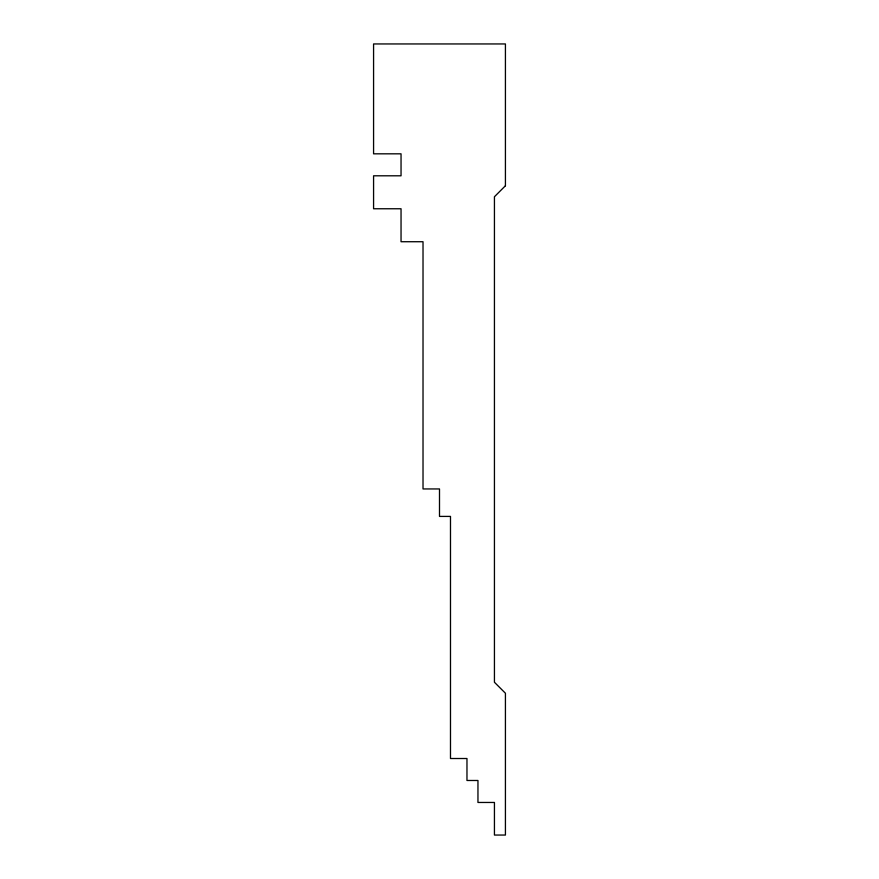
<?xml version="1.0" encoding="UTF-8"?>
<svg xmlns="http://www.w3.org/2000/svg" width="879" height="879" viewBox="0 0 879 879"><rect width="100%" height="100%" fill="white"/><g stroke="black" fill="none" stroke-linecap="round" stroke-linejoin="round"><path stroke-width="1.32" d="M505.425 185.766L494.437 196.753L494.437 682.247L505.425 693.234L505.425 835.05L494.437 835.05L494.437 802.461L477.956 802.461L477.956 780.486L466.969 780.486L466.969 758.511L450.487 758.511L450.487 516.412L439.5 516.412L439.5 488.944L423.019 488.944L423.019 241.725L401.044 241.725L401.044 208.762L373.575 208.762L373.575 175.8L401.044 175.8L401.044 153.825L373.575 153.825L373.575 43.95L505.425 43.95L505.425 185.766"/></g></svg>
